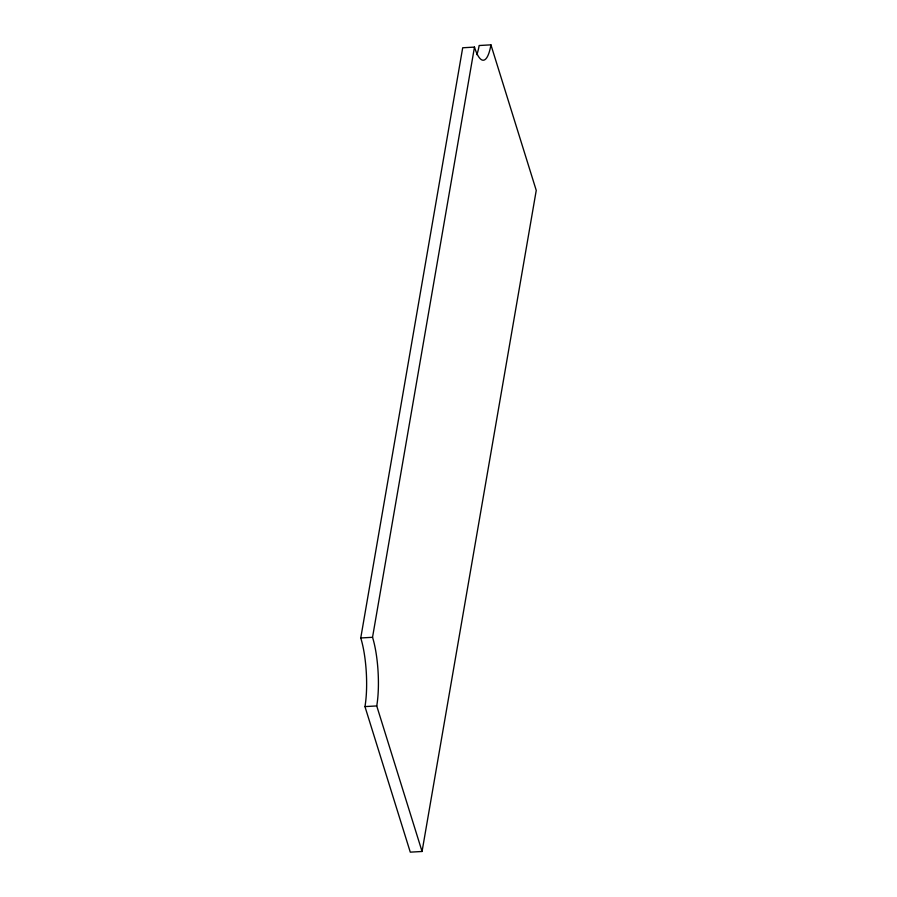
<?xml version="1.0" encoding="UTF-8"?>
<svg xmlns="http://www.w3.org/2000/svg" width="897" height="897" viewBox="0 0 897 897"><rect width="100%" height="100%" fill="white"/><g stroke="black" fill="none" stroke-linecap="round" stroke-linejoin="round"><path stroke-width="1.35" d="M360.751 637.969L462.695 47.776L474.479 47.104A48.64 11.706 86.8 0 0 490.928 44.85L536.249 190.399L422.061 851.477L410.277 852.15L364.956 706.601A48.64 11.706 86.8 0 0 360.751 637.969L372.535 637.296L474.479 47.104M490.928 44.85L479.155 45.523A48.64 11.706 86.8 0 1 476.823 54.661M364.956 706.601L376.74 705.939L422.061 851.477M372.535 637.296A48.64 11.706 86.8 0 1 376.74 705.939"/></g></svg>
